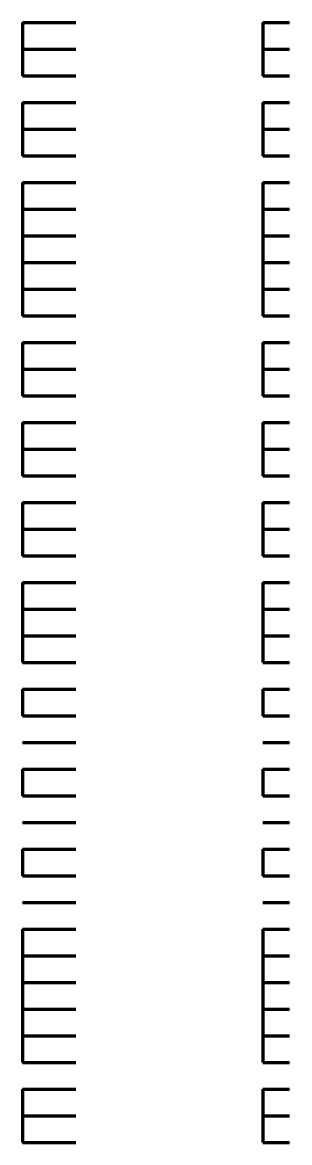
# Model space of a CAD drawing. Header units: inches. Extents: x 16 to 776, y 37 to 575.
# Drawn here: x 628.67 to 630.33, y 338.33 to 345.33 of the extents above; entities that cross this region are included whole.
import ezdxf

# ---------------------------------------------------------------- set-up
doc = ezdxf.new("R2010")
doc.units = ezdxf.units.IN
doc.header["$MEASUREMENT"] = 0
doc.layers.add('P', color=250, linetype='CONTINUOUS', lineweight=100)

msp = doc.modelspace()

# ---------------------------------------------------------------- linework, layer by layer
at = {"layer": 'P', "color": 0, "linetype": 'Continuous'}
for points in [[(628.6667, 345.3333), (628.8333, 345.3333)], [(628.6667, 345.3333), (628.6667, 345.1667)], [(628.6667, 345.3333), (628.8333, 345.3333)], [(628.8333, 345.3333), (629, 345.3333)], [(628.8333, 345.3333), (629, 345.3333)], [(630.1667, 345.3333), (630.1667, 345.3333)], [(630.1667, 345.3333), (630.3333, 345.3333)], [(630.1667, 345.3333), (630.1667, 345.1667)], [(630.1667, 345.3333), (630.3333, 345.3333)], [(630.1667, 345.3333), (630.1667, 345.3333)], [(628.6667, 345.1667), (628.8333, 345.1667)], [(628.6667, 345.1667), (628.6667, 345.1667)], [(628.6667, 345.1667), (628.8333, 345.1667)], [(628.6667, 345.1667), (628.8333, 345.1667)], [(628.6667, 345.1667), (628.6667, 345)], [(628.6667, 345.1667), (628.8333, 345.1667)], [(628.8333, 345.1667), (629, 345.1667)], [(628.8333, 345.1667), (629, 345.1667)], [(628.8333, 345.1667), (629, 345.1667)], [(628.8333, 345.1667), (629, 345.1667)], [(630.1667, 345.1667), (630.1667, 345.1667)], [(630.1667, 345.1667), (630.3333, 345.1667)], [(630.1667, 345.1667), (630.1667, 345.1667)], [(630.1667, 345.1667), (630.1667, 345.1667)], [(630.1667, 345.1667), (630.3333, 345.1667)], [(630.1667, 345.1667), (630.3333, 345.1667)], [(630.1667, 345.1667), (630.1667, 345.1667)], [(630.1667, 345.1667), (630.1667, 345)], [(630.1667, 345.1667), (630.3333, 345.1667)], [(630.1667, 345.1667), (630.1667, 345.1667)], [(628.6667, 345), (628.8333, 345)], [(628.6667, 345), (628.8333, 345)], [(628.8333, 345), (629, 345)], [(628.8333, 345), (629, 345)], [(630.1667, 345), (630.1667, 345)], [(630.1667, 345), (630.3333, 345)], [(630.1667, 345), (630.3333, 345)], [(630.1667, 345), (630.1667, 345)], [(628.6667, 344.8333), (628.8333, 344.8333)], [(628.6667, 344.8333), (628.6667, 344.8333)], [(628.6667, 344.8333), (628.8333, 344.8333)], [(628.6667, 344.8333), (628.8333, 344.8333)], [(628.6667, 344.8333), (628.6667, 344.6667)], [(628.6667, 344.8333), (628.8333, 344.8333)], [(628.8333, 344.8333), (629, 344.8333)], [(628.8333, 344.8333), (629, 344.8333)], [(628.8333, 344.8333), (629, 344.8333)], [(628.8333, 344.8333), (629, 344.8333)], [(630.1667, 344.8333), (630.1667, 344.8333)], [(630.1667, 344.8333), (630.3333, 344.8333)], [(630.1667, 344.8333), (630.1667, 344.8333)], [(630.1667, 344.8333), (630.1667, 344.8333)], [(630.1667, 344.8333), (630.3333, 344.8333)], [(630.1667, 344.8333), (630.3333, 344.8333)], [(630.1667, 344.8333), (630.1667, 344.8333)], [(630.1667, 344.8333), (630.1667, 344.6667)], [(630.1667, 344.8333), (630.3333, 344.8333)], [(630.1667, 344.8333), (630.1667, 344.8333)], [(628.6667, 344.6667), (628.8333, 344.6667)], [(628.6667, 344.6667), (628.6667, 344.5)], [(628.6667, 344.6667), (628.8333, 344.6667)], [(628.8333, 344.6667), (629, 344.6667)], [(628.8333, 344.6667), (629, 344.6667)], [(630.1667, 344.6667), (630.1667, 344.6667)], [(630.1667, 344.6667), (630.3333, 344.6667)], [(630.1667, 344.6667), (630.1667, 344.5)], [(630.1667, 344.6667), (630.3333, 344.6667)], [(630.1667, 344.6667), (630.1667, 344.6667)], [(628.6667, 344.5), (628.8333, 344.5)], [(628.6667, 344.5), (628.8333, 344.5)], [(628.8333, 344.5), (629, 344.5)], [(628.8333, 344.5), (629, 344.5)], [(630.1667, 344.5), (630.1667, 344.5)], [(630.1667, 344.5), (630.3333, 344.5)], [(630.1667, 344.5), (630.3333, 344.5)], [(630.1667, 344.5), (630.1667, 344.5)], [(628.6667, 344.3333), (628.8333, 344.3333)], [(628.6667, 344.3333), (628.6667, 344.3333)], [(628.6667, 344.3333), (628.8333, 344.3333)], [(628.6667, 344.3333), (628.8333, 344.3333)], [(628.6667, 344.3333), (628.6667, 344.1667)], [(628.6667, 344.3333), (628.8333, 344.3333)], [(628.8333, 344.3333), (629, 344.3333)], [(628.8333, 344.3333), (629, 344.3333)], [(628.8333, 344.3333), (629, 344.3333)], [(628.8333, 344.3333), (629, 344.3333)], [(630.1667, 344.3333), (630.1667, 344.3333)], [(630.1667, 344.3333), (630.3333, 344.3333)], [(630.1667, 344.3333), (630.1667, 344.3333)], [(630.1667, 344.3333), (630.1667, 344.3333)], [(630.1667, 344.3333), (630.3333, 344.3333)], [(630.1667, 344.3333), (630.3333, 344.3333)], [(630.1667, 344.3333), (630.1667, 344.3333)], [(630.1667, 344.3333), (630.1667, 344.1667)], [(630.1667, 344.3333), (630.3333, 344.3333)], [(630.1667, 344.3333), (630.1667, 344.3333)], [(628.6667, 344.1667), (628.8333, 344.1667)], [(628.6667, 344.1667), (628.6667, 344)], [(628.6667, 344.1667), (628.8333, 344.1667)], [(628.8333, 344.1667), (629, 344.1667)], [(628.8333, 344.1667), (629, 344.1667)], [(630.1667, 344.1667), (630.1667, 344.1667)], [(630.1667, 344.1667), (630.3333, 344.1667)], [(630.1667, 344.1667), (630.1667, 344)], [(630.1667, 344.1667), (630.3333, 344.1667)], [(630.1667, 344.1667), (630.1667, 344.1667)], [(628.6667, 344), (628.8333, 344)], [(628.6667, 344), (628.8333, 344)], [(628.6667, 344), (628.8333, 344)], [(628.6667, 344), (628.6667, 343.8333)], [(628.6667, 344), (628.8333, 344)], [(628.8333, 344), (629, 344)], [(628.8333, 344), (629, 344)], [(628.8333, 344), (629, 344)], [(628.8333, 344), (629, 344)], [(630.1667, 344), (630.1667, 344)], [(630.1667, 344), (630.3333, 344)], [(630.1667, 344), (630.1667, 344)], [(630.1667, 344), (630.3333, 344)], [(630.1667, 344), (630.3333, 344)], [(630.1667, 344), (630.1667, 344)], [(630.1667, 344), (630.1667, 343.8333)], [(630.1667, 344), (630.3333, 344)], [(630.1667, 344), (630.1667, 344)], [(628.6667, 343.8333), (628.8333, 343.8333)], [(628.6667, 343.8333), (628.6667, 343.6667)], [(628.6667, 343.8333), (628.8333, 343.8333)], [(628.8333, 343.8333), (629, 343.8333)], [(628.8333, 343.8333), (629, 343.8333)], [(630.1667, 343.8333), (630.1667, 343.8333)], [(630.1667, 343.8333), (630.3333, 343.8333)], [(630.1667, 343.8333), (630.1667, 343.6667)], [(630.1667, 343.8333), (630.3333, 343.8333)], [(630.1667, 343.8333), (630.1667, 343.8333)], [(628.6667, 343.6667), (628.8333, 343.6667)], [(628.6667, 343.6667), (628.6667, 343.5)], [(628.6667, 343.6667), (628.8333, 343.6667)], [(628.8333, 343.6667), (629, 343.6667)], [(628.8333, 343.6667), (629, 343.6667)], [(630.1667, 343.6667), (630.1667, 343.6667)], [(630.1667, 343.6667), (630.3333, 343.6667)], [(630.1667, 343.6667), (630.1667, 343.5)], [(630.1667, 343.6667), (630.3333, 343.6667)], [(630.1667, 343.6667), (630.1667, 343.6667)], [(628.6667, 343.5), (628.8333, 343.5)], [(628.6667, 343.5), (628.6667, 343.5)], [(628.6667, 343.5), (628.8333, 343.5)], [(628.6667, 343.5), (628.8333, 343.5)], [(628.6667, 343.5), (628.8333, 343.5)], [(628.8333, 343.5), (629, 343.5)], [(628.8333, 343.5), (629, 343.5)], [(628.8333, 343.5), (629, 343.5)], [(628.8333, 343.5), (629, 343.5)], [(630.1667, 343.5), (630.1667, 343.5)], [(630.1667, 343.5), (630.3333, 343.5)], [(630.1667, 343.5), (630.1667, 343.5)], [(630.1667, 343.5), (630.1667, 343.5)], [(630.1667, 343.5), (630.3333, 343.5)], [(630.1667, 343.5), (630.3333, 343.5)], [(630.1667, 343.5), (630.1667, 343.5)], [(630.1667, 343.5), (630.3333, 343.5)], [(630.1667, 343.5), (630.1667, 343.5)], [(628.6667, 343.3333), (628.8333, 343.3333)], [(628.6667, 343.3333), (628.6667, 343.1667)], [(628.6667, 343.3333), (628.8333, 343.3333)], [(628.8333, 343.3333), (629, 343.3333)], [(628.8333, 343.3333), (629, 343.3333)], [(630.1667, 343.3333), (630.1667, 343.3333)], [(630.1667, 343.3333), (630.3333, 343.3333)], [(630.1667, 343.3333), (630.1667, 343.1667)], [(630.1667, 343.3333), (630.3333, 343.3333)], [(630.1667, 343.3333), (630.1667, 343.3333)], [(628.6667, 343.1667), (628.8333, 343.1667)], [(628.6667, 343.1667), (628.6667, 343)], [(628.6667, 343.1667), (628.8333, 343.1667)], [(628.8333, 343.1667), (629, 343.1667)], [(628.8333, 343.1667), (629, 343.1667)], [(630.1667, 343.1667), (630.1667, 343.1667)], [(630.1667, 343.1667), (630.3333, 343.1667)], [(630.1667, 343.1667), (630.1667, 343)], [(630.1667, 343.1667), (630.3333, 343.1667)], [(630.1667, 343.1667), (630.1667, 343.1667)], [(628.6667, 343), (628.8333, 343)], [(628.6667, 343), (628.6667, 343)], [(628.6667, 343), (628.8333, 343)], [(628.6667, 343), (628.8333, 343)], [(628.6667, 343), (628.8333, 343)], [(628.8333, 343), (629, 343)], [(628.8333, 343), (629, 343)], [(628.8333, 343), (629, 343)], [(628.8333, 343), (629, 343)], [(630.1667, 343), (630.1667, 343)], [(630.1667, 343), (630.3333, 343)], [(630.1667, 343), (630.1667, 343)], [(630.1667, 343), (630.1667, 343)], [(630.1667, 343), (630.3333, 343)], [(630.1667, 343), (630.3333, 343)], [(630.1667, 343), (630.1667, 343)], [(630.1667, 343), (630.3333, 343)], [(630.1667, 343), (630.1667, 343)], [(628.6667, 342.8333), (628.8333, 342.8333)], [(628.6667, 342.8333), (628.6667, 342.6667)], [(628.6667, 342.8333), (628.8333, 342.8333)], [(628.8333, 342.8333), (629, 342.8333)], [(628.8333, 342.8333), (629, 342.8333)], [(630.1667, 342.8333), (630.1667, 342.8333)], [(630.1667, 342.8333), (630.3333, 342.8333)], [(630.1667, 342.8333), (630.1667, 342.6667)], [(630.1667, 342.8333), (630.3333, 342.8333)], [(630.1667, 342.8333), (630.1667, 342.8333)], [(628.6667, 342.6667), (628.8333, 342.6667)], [(628.6667, 342.6667), (628.6667, 342.6667)], [(628.6667, 342.6667), (628.8333, 342.6667)], [(628.6667, 342.6667), (628.8333, 342.6667)], [(628.6667, 342.6667), (628.6667, 342.5)], [(628.6667, 342.6667), (628.8333, 342.6667)], [(628.8333, 342.6667), (629, 342.6667)], [(628.8333, 342.6667), (629, 342.6667)], [(628.8333, 342.6667), (629, 342.6667)], [(628.8333, 342.6667), (629, 342.6667)], [(630.1667, 342.6667), (630.1667, 342.6667)], [(630.1667, 342.6667), (630.3333, 342.6667)], [(630.1667, 342.6667), (630.1667, 342.6667)], [(630.1667, 342.6667), (630.1667, 342.6667)], [(630.1667, 342.6667), (630.3333, 342.6667)], [(630.1667, 342.6667), (630.3333, 342.6667)], [(630.1667, 342.6667), (630.1667, 342.6667)], [(630.1667, 342.6667), (630.1667, 342.5)], [(630.1667, 342.6667), (630.3333, 342.6667)], [(630.1667, 342.6667), (630.1667, 342.6667)], [(628.6667, 342.5), (628.8333, 342.5)], [(628.6667, 342.5), (628.8333, 342.5)], [(628.8333, 342.5), (629, 342.5)], [(628.8333, 342.5), (629, 342.5)], [(630.1667, 342.5), (630.1667, 342.5)], [(630.1667, 342.5), (630.3333, 342.5)], [(630.1667, 342.5), (630.3333, 342.5)], [(630.1667, 342.5), (630.1667, 342.5)], [(628.6667, 342.3333), (628.8333, 342.3333)], [(628.6667, 342.3333), (628.6667, 342.1667)], [(628.6667, 342.3333), (628.8333, 342.3333)], [(628.8333, 342.3333), (629, 342.3333)], [(628.8333, 342.3333), (629, 342.3333)], [(630.1667, 342.3333), (630.1667, 342.3333)], [(630.1667, 342.3333), (630.3333, 342.3333)], [(630.1667, 342.3333), (630.1667, 342.1667)], [(630.1667, 342.3333), (630.3333, 342.3333)], [(630.1667, 342.3333), (630.1667, 342.3333)], [(628.6667, 342.1667), (628.8333, 342.1667)], [(628.6667, 342.1667), (628.6667, 342.1667)], [(628.6667, 342.1667), (628.8333, 342.1667)], [(628.6667, 342.1667), (628.8333, 342.1667)], [(628.6667, 342.1667), (628.6667, 342)], [(628.6667, 342.1667), (628.8333, 342.1667)], [(628.8333, 342.1667), (629, 342.1667)], [(628.8333, 342.1667), (629, 342.1667)], [(628.8333, 342.1667), (629, 342.1667)], [(628.8333, 342.1667), (629, 342.1667)], [(630.1667, 342.1667), (630.1667, 342.1667)], [(630.1667, 342.1667), (630.3333, 342.1667)], [(630.1667, 342.1667), (630.1667, 342.1667)], [(630.1667, 342.1667), (630.1667, 342.1667)], [(630.1667, 342.1667), (630.3333, 342.1667)], [(630.1667, 342.1667), (630.3333, 342.1667)], [(630.1667, 342.1667), (630.1667, 342.1667)], [(630.1667, 342.1667), (630.1667, 342)], [(630.1667, 342.1667), (630.3333, 342.1667)], [(630.1667, 342.1667), (630.1667, 342.1667)], [(628.6667, 342), (628.8333, 342)], [(628.6667, 342), (628.8333, 342)], [(628.8333, 342), (629, 342)], [(628.8333, 342), (629, 342)], [(630.1667, 342), (630.1667, 342)], [(630.1667, 342), (630.3333, 342)], [(630.1667, 342), (630.3333, 342)], [(630.1667, 342), (630.1667, 342)], [(628.6667, 341.8333), (628.8333, 341.8333)], [(628.6667, 341.8333), (628.6667, 341.8333)], [(628.6667, 341.8333), (628.8333, 341.8333)], [(628.6667, 341.8333), (628.8333, 341.8333)], [(628.6667, 341.8333), (628.6667, 341.6667)], [(628.6667, 341.8333), (628.8333, 341.8333)], [(628.8333, 341.8333), (629, 341.8333)], [(628.8333, 341.8333), (629, 341.8333)], [(628.8333, 341.8333), (629, 341.8333)], [(628.8333, 341.8333), (629, 341.8333)], [(630.1667, 341.8333), (630.1667, 341.8333)], [(630.1667, 341.8333), (630.3333, 341.8333)], [(630.1667, 341.8333), (630.1667, 341.8333)], [(630.1667, 341.8333), (630.1667, 341.8333)], [(630.1667, 341.8333), (630.3333, 341.8333)], [(630.1667, 341.8333), (630.3333, 341.8333)], [(630.1667, 341.8333), (630.1667, 341.8333)], [(630.1667, 341.8333), (630.1667, 341.6667)], [(630.1667, 341.8333), (630.3333, 341.8333)], [(630.1667, 341.8333), (630.1667, 341.8333)], [(628.6667, 341.6667), (628.8333, 341.6667)], [(628.6667, 341.6667), (628.6667, 341.5)], [(628.6667, 341.6667), (628.8333, 341.6667)], [(628.8333, 341.6667), (629, 341.6667)], [(628.8333, 341.6667), (629, 341.6667)], [(630.1667, 341.6667), (630.1667, 341.6667)], [(630.1667, 341.6667), (630.3333, 341.6667)], [(630.1667, 341.6667), (630.1667, 341.5)], [(630.1667, 341.6667), (630.3333, 341.6667)], [(630.1667, 341.6667), (630.1667, 341.6667)], [(628.6667, 341.5), (628.8333, 341.5)], [(628.6667, 341.5), (628.6667, 341.3333)], [(628.6667, 341.5), (628.8333, 341.5)], [(628.8333, 341.5), (629, 341.5)], [(628.8333, 341.5), (629, 341.5)], [(630.1667, 341.5), (630.1667, 341.5)], [(630.1667, 341.5), (630.3333, 341.5)], [(630.1667, 341.5), (630.1667, 341.3333)], [(630.1667, 341.5), (630.3333, 341.5)], [(630.1667, 341.5), (630.1667, 341.5)], [(628.6667, 341.3333), (628.8333, 341.3333)], [(628.6667, 341.3333), (628.8333, 341.3333)], [(628.6667, 341.3333), (628.8333, 341.3333)], [(628.6667, 341.3333), (628.8333, 341.3333)], [(628.6667, 341.3333), (628.8333, 341.3333)], [(628.6667, 341.3333), (628.8333, 341.3333)], [(628.8333, 341.3333), (629, 341.3333)], [(628.8333, 341.3333), (629, 341.3333)], [(628.8333, 341.3333), (629, 341.3333)], [(628.8333, 341.3333), (629, 341.3333)], [(628.8333, 341.3333), (629, 341.3333)], [(628.8333, 341.3333), (629, 341.3333)], [(630.1667, 341.3333), (630.1667, 341.3333)], [(630.1667, 341.3333), (630.3333, 341.3333)], [(630.1667, 341.3333), (630.1667, 341.3333)], [(630.1667, 341.3333), (630.3333, 341.3333)], [(630.1667, 341.3333), (630.3333, 341.3333)], [(630.1667, 341.3333), (630.1667, 341.3333)], [(630.1667, 341.3333), (630.1667, 341.3333)], [(630.1667, 341.3333), (630.3333, 341.3333)], [(630.1667, 341.3333), (630.3333, 341.3333)], [(630.1667, 341.3333), (630.1667, 341.3333)], [(630.1667, 341.3333), (630.3333, 341.3333)], [(630.1667, 341.3333), (630.1667, 341.3333)], [(628.6667, 341.1667), (628.8333, 341.1667)], [(628.6667, 341.1667), (628.6667, 341)], [(628.6667, 341.1667), (628.8333, 341.1667)], [(628.8333, 341.1667), (629, 341.1667)], [(628.8333, 341.1667), (629, 341.1667)], [(630.1667, 341.1667), (630.1667, 341.1667)], [(630.1667, 341.1667), (630.3333, 341.1667)], [(630.1667, 341.1667), (630.1667, 341)], [(630.1667, 341.1667), (630.3333, 341.1667)], [(630.1667, 341.1667), (630.1667, 341.1667)], [(628.6667, 341), (628.8333, 341)], [(628.6667, 341), (628.6667, 341)], [(628.6667, 341), (628.8333, 341)], [(628.6667, 341), (628.8333, 341)], [(628.6667, 341), (628.8333, 341)], [(628.6667, 341), (628.8333, 341)], [(628.8333, 341), (629, 341)], [(628.8333, 341), (629, 341)], [(628.8333, 341), (629, 341)], [(628.8333, 341), (629, 341)], [(628.8333, 341), (629, 341)], [(630.1667, 341), (630.1667, 341)], [(630.1667, 341), (630.3333, 341)], [(630.1667, 341), (630.1667, 341)], [(630.1667, 341), (630.1667, 341)], [(630.1667, 341), (630.3333, 341)], [(630.1667, 341), (630.3333, 341)], [(630.1667, 341), (630.1667, 341)], [(630.1667, 341), (630.3333, 341)], [(630.1667, 341), (630.1667, 341)], [(630.1667, 341), (630.3333, 341)], [(630.1667, 341), (630.1667, 341)], [(628.6667, 340.8333), (628.8333, 340.8333)], [(628.6667, 340.8333), (628.8333, 340.8333)], [(628.6667, 340.8333), (628.8333, 340.8333)], [(628.8333, 340.8333), (629, 340.8333)], [(628.8333, 340.8333), (629, 340.8333)], [(628.8333, 340.8333), (629, 340.8333)], [(630.1667, 340.8333), (630.1667, 340.8333)], [(630.1667, 340.8333), (630.3333, 340.8333)], [(630.1667, 340.8333), (630.1667, 340.8333)], [(630.1667, 340.8333), (630.3333, 340.8333)], [(630.1667, 340.8333), (630.3333, 340.8333)], [(630.1667, 340.8333), (630.1667, 340.8333)], [(628.6667, 340.6667), (628.8333, 340.6667)], [(628.6667, 340.6667), (628.6667, 340.5)], [(628.6667, 340.6667), (628.8333, 340.6667)], [(628.8333, 340.6667), (629, 340.6667)], [(628.8333, 340.6667), (629, 340.6667)], [(630.1667, 340.6667), (630.1667, 340.6667)], [(630.1667, 340.6667), (630.3333, 340.6667)], [(630.1667, 340.6667), (630.1667, 340.5)], [(630.1667, 340.6667), (630.3333, 340.6667)], [(630.1667, 340.6667), (630.1667, 340.6667)], [(628.6667, 340.5), (628.8333, 340.5)], [(628.6667, 340.5), (628.6667, 340.5)], [(628.6667, 340.5), (628.8333, 340.5)], [(628.6667, 340.5), (628.8333, 340.5)], [(628.6667, 340.5), (628.8333, 340.5)], [(628.6667, 340.5), (628.8333, 340.5)], [(628.8333, 340.5), (629, 340.5)], [(628.8333, 340.5), (629, 340.5)], [(628.8333, 340.5), (629, 340.5)], [(628.8333, 340.5), (629, 340.5)], [(628.8333, 340.5), (629, 340.5)], [(630.1667, 340.5), (630.1667, 340.5)], [(630.1667, 340.5), (630.3333, 340.5)], [(630.1667, 340.5), (630.1667, 340.5)], [(630.1667, 340.5), (630.1667, 340.5)], [(630.1667, 340.5), (630.3333, 340.5)], [(630.1667, 340.5), (630.3333, 340.5)], [(630.1667, 340.5), (630.1667, 340.5)], [(630.1667, 340.5), (630.3333, 340.5)], [(630.1667, 340.5), (630.1667, 340.5)], [(630.1667, 340.5), (630.3333, 340.5)], [(630.1667, 340.5), (630.1667, 340.5)], [(628.6667, 340.3333), (628.8333, 340.3333)], [(628.6667, 340.3333), (628.8333, 340.3333)], [(628.6667, 340.3333), (628.8333, 340.3333)], [(628.8333, 340.3333), (629, 340.3333)], [(628.8333, 340.3333), (629, 340.3333)], [(628.8333, 340.3333), (629, 340.3333)], [(630.1667, 340.3333), (630.1667, 340.3333)], [(630.1667, 340.3333), (630.3333, 340.3333)], [(630.1667, 340.3333), (630.1667, 340.3333)], [(630.1667, 340.3333), (630.3333, 340.3333)], [(630.1667, 340.3333), (630.3333, 340.3333)], [(630.1667, 340.3333), (630.1667, 340.3333)], [(628.6667, 340.1667), (628.8333, 340.1667)], [(628.6667, 340.1667), (628.6667, 340)], [(628.6667, 340.1667), (628.8333, 340.1667)], [(628.8333, 340.1667), (629, 340.1667)], [(628.8333, 340.1667), (629, 340.1667)], [(630.1667, 340.1667), (630.1667, 340.1667)], [(630.1667, 340.1667), (630.3333, 340.1667)], [(630.1667, 340.1667), (630.1667, 340)], [(630.1667, 340.1667), (630.3333, 340.1667)], [(630.1667, 340.1667), (630.1667, 340.1667)], [(628.6667, 340), (628.8333, 340)], [(628.6667, 340), (628.6667, 340)], [(628.6667, 340), (628.8333, 340)], [(628.6667, 340), (628.8333, 340)], [(628.6667, 340), (628.8333, 340)], [(628.6667, 340), (628.8333, 340)], [(628.8333, 340), (629, 340)], [(628.8333, 340), (629, 340)], [(628.8333, 340), (629, 340)], [(628.8333, 340), (629, 340)], [(628.8333, 340), (629, 340)], [(630.1667, 340), (630.1667, 340)], [(630.1667, 340), (630.3333, 340)], [(630.1667, 340), (630.1667, 340)], [(630.1667, 340), (630.1667, 340)], [(630.1667, 340), (630.3333, 340)], [(630.1667, 340), (630.3333, 340)], [(630.1667, 340), (630.1667, 340)], [(630.1667, 340), (630.3333, 340)], [(630.1667, 340), (630.1667, 340)], [(630.1667, 340), (630.3333, 340)], [(630.1667, 340), (630.1667, 340)], [(628.6667, 339.8333), (628.8333, 339.8333)], [(628.6667, 339.8333), (628.8333, 339.8333)], [(628.6667, 339.8333), (628.8333, 339.8333)], [(628.6667, 339.8333), (628.8333, 339.8333)], [(628.8333, 339.8333), (629, 339.8333)], [(628.8333, 339.8333), (629, 339.8333)], [(628.8333, 339.8333), (629, 339.8333)], [(628.8333, 339.8333), (629, 339.8333)], [(630.1667, 339.8333), (630.1667, 339.8333)], [(630.1667, 339.8333), (630.3333, 339.8333)], [(630.1667, 339.8333), (630.1667, 339.8333)], [(630.1667, 339.8333), (630.3333, 339.8333)], [(630.1667, 339.8333), (630.3333, 339.8333)], [(630.1667, 339.8333), (630.1667, 339.8333)], [(630.1667, 339.8333), (630.3333, 339.8333)], [(630.1667, 339.8333), (630.1667, 339.8333)], [(628.6667, 339.6667), (628.8333, 339.6667)], [(628.6667, 339.6667), (628.8333, 339.6667)], [(628.6667, 339.6667), (628.8333, 339.6667)], [(628.6667, 339.6667), (628.8333, 339.6667)], [(628.6667, 339.6667), (628.6667, 339.5)], [(628.6667, 339.6667), (628.8333, 339.6667)], [(628.8333, 339.6667), (629, 339.6667)], [(628.8333, 339.6667), (629, 339.6667)], [(628.8333, 339.6667), (629, 339.6667)], [(628.8333, 339.6667), (629, 339.6667)], [(628.8333, 339.6667), (629, 339.6667)], [(630.1667, 339.6667), (630.1667, 339.6667)], [(630.1667, 339.6667), (630.3333, 339.6667)], [(630.1667, 339.6667), (630.1667, 339.6667)], [(630.1667, 339.6667), (630.3333, 339.6667)], [(630.1667, 339.6667), (630.1667, 339.6667)], [(630.1667, 339.6667), (630.3333, 339.6667)], [(630.1667, 339.6667), (630.3333, 339.6667)], [(630.1667, 339.6667), (630.1667, 339.6667)], [(630.1667, 339.6667), (630.1667, 339.5)], [(630.1667, 339.6667), (630.3333, 339.6667)], [(630.1667, 339.6667), (630.1667, 339.6667)], [(628.6667, 339.5), (628.8333, 339.5)], [(628.6667, 339.5), (628.6667, 339.3333)], [(628.6667, 339.5), (628.8333, 339.5)], [(628.8333, 339.5), (629, 339.5)], [(628.8333, 339.5), (629, 339.5)], [(630.1667, 339.5), (630.1667, 339.5)], [(630.1667, 339.5), (630.3333, 339.5)], [(630.1667, 339.5), (630.1667, 339.3333)], [(630.1667, 339.5), (630.3333, 339.5)], [(630.1667, 339.5), (630.1667, 339.5)], [(628.6667, 339.3333), (628.8333, 339.3333)], [(628.6667, 339.3333), (628.6667, 339.1667)], [(628.6667, 339.3333), (628.8333, 339.3333)], [(628.8333, 339.3333), (629, 339.3333)], [(628.8333, 339.3333), (629, 339.3333)], [(630.1667, 339.3333), (630.1667, 339.3333)], [(630.1667, 339.3333), (630.3333, 339.3333)], [(630.1667, 339.3333), (630.1667, 339.1667)], [(630.1667, 339.3333), (630.3333, 339.3333)], [(630.1667, 339.3333), (630.1667, 339.3333)], [(628.6667, 339.1667), (628.8333, 339.1667)], [(628.6667, 339.1667), (628.8333, 339.1667)], [(628.6667, 339.1667), (628.8333, 339.1667)], [(628.6667, 339.1667), (628.6667, 339)], [(628.6667, 339.1667), (628.8333, 339.1667)], [(628.8333, 339.1667), (629, 339.1667)], [(628.8333, 339.1667), (629, 339.1667)], [(628.8333, 339.1667), (629, 339.1667)], [(628.8333, 339.1667), (629, 339.1667)], [(630.1667, 339.1667), (630.1667, 339.1667)], [(630.1667, 339.1667), (630.3333, 339.1667)], [(630.1667, 339.1667), (630.1667, 339.1667)], [(630.1667, 339.1667), (630.3333, 339.1667)], [(630.1667, 339.1667), (630.3333, 339.1667)], [(630.1667, 339.1667), (630.1667, 339.1667)], [(630.1667, 339.1667), (630.1667, 339)], [(630.1667, 339.1667), (630.3333, 339.1667)], [(630.1667, 339.1667), (630.1667, 339.1667)], [(628.6667, 339), (628.8333, 339)], [(628.6667, 339), (628.6667, 338.8333)], [(628.6667, 339), (628.8333, 339)], [(628.8333, 339), (629, 339)], [(628.8333, 339), (629, 339)], [(630.1667, 339), (630.1667, 339)], [(630.1667, 339), (630.3333, 339)], [(630.1667, 339), (630.1667, 338.8333)], [(630.1667, 339), (630.3333, 339)], [(630.1667, 339), (630.1667, 339)], [(628.6667, 338.8333), (628.8333, 338.8333)], [(628.6667, 338.8333), (628.6667, 338.8333)], [(628.6667, 338.8333), (628.8333, 338.8333)], [(628.6667, 338.8333), (628.8333, 338.8333)], [(628.6667, 338.8333), (628.8333, 338.8333)], [(628.8333, 338.8333), (629, 338.8333)], [(628.8333, 338.8333), (629, 338.8333)], [(628.8333, 338.8333), (629, 338.8333)], [(628.8333, 338.8333), (629, 338.8333)], [(630.1667, 338.8333), (630.1667, 338.8333)], [(630.1667, 338.8333), (630.3333, 338.8333)], [(630.1667, 338.8333), (630.1667, 338.8333)], [(630.1667, 338.8333), (630.1667, 338.8333)], [(630.1667, 338.8333), (630.3333, 338.8333)], [(630.1667, 338.8333), (630.3333, 338.8333)], [(630.1667, 338.8333), (630.1667, 338.8333)], [(630.1667, 338.8333), (630.3333, 338.8333)], [(630.1667, 338.8333), (630.1667, 338.8333)], [(628.6667, 338.6667), (628.8333, 338.6667)], [(628.6667, 338.6667), (628.6667, 338.5)], [(628.6667, 338.6667), (628.8333, 338.6667)], [(628.8333, 338.6667), (629, 338.6667)], [(628.8333, 338.6667), (629, 338.6667)], [(630.1667, 338.6667), (630.1667, 338.6667)], [(630.1667, 338.6667), (630.3333, 338.6667)], [(630.1667, 338.6667), (630.1667, 338.5)], [(630.1667, 338.6667), (630.3333, 338.6667)], [(630.1667, 338.6667), (630.1667, 338.6667)], [(628.6667, 338.5), (628.8333, 338.5)], [(628.6667, 338.5), (628.6667, 338.3333)], [(628.6667, 338.5), (628.8333, 338.5)], [(628.8333, 338.5), (629, 338.5)], [(628.8333, 338.5), (629, 338.5)], [(630.1667, 338.5), (630.1667, 338.5)], [(630.1667, 338.5), (630.3333, 338.5)], [(630.1667, 338.5), (630.1667, 338.3333)], [(630.1667, 338.5), (630.3333, 338.5)], [(630.1667, 338.5), (630.1667, 338.5)], [(628.6667, 338.3333), (628.8333, 338.3333)], [(628.6667, 338.3333), (628.6667, 338.3333)], [(628.6667, 338.3333), (628.8333, 338.3333)], [(628.6667, 338.3333), (628.8333, 338.3333)], [(628.6667, 338.3333), (628.8333, 338.3333)], [(628.8333, 338.3333), (629, 338.3333)], [(628.8333, 338.3333), (629, 338.3333)], [(628.8333, 338.3333), (629, 338.3333)], [(628.8333, 338.3333), (629, 338.3333)], [(630.1667, 338.3333), (630.1667, 338.3333)], [(630.1667, 338.3333), (630.3333, 338.3333)], [(630.1667, 338.3333), (630.1667, 338.3333)], [(630.1667, 338.3333), (630.1667, 338.3333)], [(630.1667, 338.3333), (630.3333, 338.3333)], [(630.1667, 338.3333), (630.3333, 338.3333)], [(630.1667, 338.3333), (630.1667, 338.3333)], [(630.1667, 338.3333), (630.3333, 338.3333)], [(630.1667, 338.3333), (630.1667, 338.3333)]]:
    msp.add_lwpolyline(points, dxfattribs=at)

doc.saveas('drawing.dxf')
